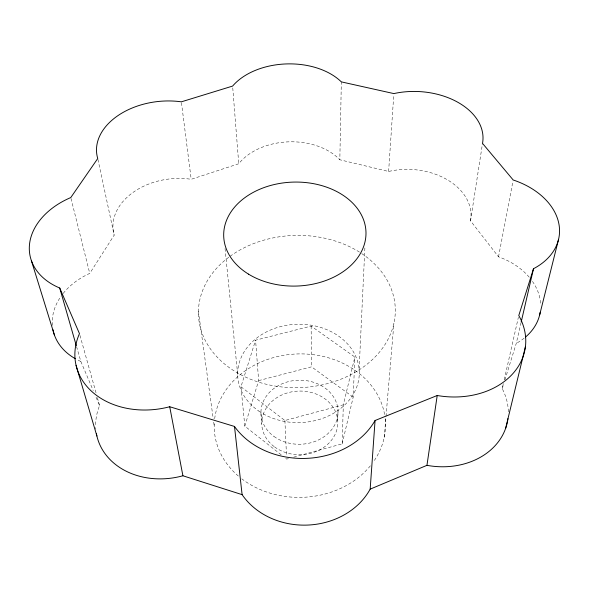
<?xml version="1.0" encoding="UTF-8"?>
<svg xmlns="http://www.w3.org/2000/svg" width="589" height="589" viewBox="0 0 589 589"><rect width="100%" height="100%" fill="white"/><g stroke="black" fill="none" stroke-linecap="round" stroke-linejoin="round"><path stroke-width="0.44" stroke-dasharray="2.94 2.21" d="M529.224 277.205A65.858 49.616 8.7 0 0 498.53 256.811L470.523 220.809A61.094 43.66 3.9 0 0 388.622 171.473L339.831 159.766L341.325 81.871M337.74 420.605L337.983 409.922M293.697 457.167L342.165 443.856L343.321 404.82L354.858 357.037L311.132 326.085L255.582 340.199L240.96 386.767L244.825 426.164L281.601 455.128M342.165 443.856L353.186 397.17L354.858 357.037M359.121 369.229L364.952 246.548M388.622 171.473L393.791 94.505M384.212 437.399L385.92 417.314M386.001 416.401L393.916 323.309M470.523 220.809L482.516 143.392M498.53 256.811L513.012 180.882M508.329 411.851A70.717 57.641 9.5 0 0 502.211 388.659L503.22 384.205M504.228 379.743L518.372 317.324M504.913 379.957L516.259 343.387L520.978 322.941M244.825 426.164L258.637 380.619L255.582 340.199M502.211 388.659L503.831 383.439M63.163 293.432A66.123 49.984 -11.8 0 1 89.756 273.399L114.185 235.129A61.271 43.866 -7.2 0 1 191.189 179.292L238.744 163.757A59.29 41.65 -1.6 0 1 339.831 159.766M288.411 458.625L286.652 459.103L285.209 457.97M240.96 386.767L284.899 420.502L343.321 404.82M258.637 380.619L311.544 366.822L353.186 397.17M76.563 346.597L80.833 361.462L93.224 390.588M96.051 397.244L99.593 405.571A70.886 58.009 -12.4 0 0 95.654 425.876M79.964 335.406L96.162 393.29M97.384 397.678L99.593 405.571M71.004 198.464L89.756 273.399M97.929 159.42L114.185 235.129M198.427 311.404L213.196 418.558M213.697 422.195L214.197 425.825M181.471 102.744L191.189 179.292M225.042 248.543L237.676 374.302M232.765 87.901L238.744 163.757M260.942 413.169L261.752 423.815M284.899 420.502L286.482 455.43M311.132 326.085L311.544 366.822M524.1 338.219A65.858 49.616 8.7 0 1 516.259 343.387M532.463 281.402A65.858 49.616 8.7 0 1 540.687 305.293M80.833 361.462A66.123 49.984 -11.8 0 1 76.872 359.555M52.347 325.371A66.123 49.984 -11.8 0 1 60.998 296.319M95.823 429.278A70.886 58.009 -12.4 0 1 95.705 427.577M361.698 253.557A98.466 76.15 -1.5 0 1 368.839 362.75A98.466 76.15 -1.5 0 1 227.428 366.27A98.466 76.15 -1.5 0 1 229.32 256.848M230.041 256.318A98.466 76.15 -1.5 0 1 359.423 252.085M385.169 418.602A85.663 71.733 -1.5 0 1 373.102 462.255M370.363 465.818A85.663 71.733 -1.5 0 1 241.814 478.857M238.324 476.03A85.663 71.733 -1.5 0 1 214.33 422.276M214.676 418.713A85.663 71.733 -1.5 0 1 299.529 353.901A85.663 71.733 -1.5 0 1 384.956 416.843M258.755 411.034A60.814 49.174 -1.5 0 0 358.215 382.099A60.814 49.174 -1.5 0 0 278.479 327.167A60.814 49.174 -1.5 0 0 258.755 411.034M273.973 436.449A38.565 32.034 -1.5 0 0 337.291 418.286A38.565 32.034 -1.5 0 0 287.233 381.959A38.565 32.034 -1.5 0 0 273.973 436.449M274.592 446.933A38.042 31.821 -1.5 0 0 337.055 428.917A38.042 31.821 -1.5 0 0 287.682 392.804A38.042 31.821 -1.5 0 0 274.592 446.933"/><path stroke-width="0.88" d="M96.382 433.519A70.886 58.009 -12.4 0 0 182.907 475.772L242.101 494.642A72.454 62.198 -1.1 0 0 307.841 525.064A72.454 62.198 -1.1 0 0 370.172 489.135L375.068 420.509L437.222 395.499A77.225 59.909 8.1 0 0 510.251 376.356A77.225 59.909 8.1 0 0 518.776 315.542L533.501 268.717A71.475 50.882 7.6 0 0 558.586 222.421A71.475 50.882 7.6 0 0 513.188 179.984L482.516 143.392A65.931 44.285 3.4 0 0 393.85 93.592L341.325 81.871A63.848 42.084 -1.6 0 0 232.618 86.075L181.353 101.831A66.137 44.514 -6.6 0 0 97.737 158.529L70.776 197.565A71.784 51.295 -10.7 0 0 29.583 243.713A71.784 51.295 -10.7 0 0 59.717 288.014L79.471 333.646A77.431 60.328 -10.9 0 0 94.424 393.746A77.431 60.328 -10.9 0 0 169.713 406.741L234.496 426.451A79.375 65.055 -1.2 0 0 306.633 458.367A79.375 65.055 -1.2 0 0 375.068 420.509M370.172 489.135L426.951 465.332L437.222 395.499M521.184 322.05L533.501 268.717M505.576 428.556L525.425 346.656M539.671 314.85L558.563 239.325M31.386 260.625L54.357 334.854M76.069 365.327L96.898 436.022M59.717 288.014L76.305 345.721M169.713 406.741L182.907 475.772M234.496 426.451L242.101 494.642M507.954 418.632A70.717 57.641 9.5 0 1 426.951 465.332M540.194 312.273A65.858 49.616 8.7 0 1 525.432 337.129M75.348 358.723A66.123 49.984 -11.8 0 1 52.958 329.73M248.536 274.143A71.173 52.009 -1.5 0 0 364.782 242.778A71.173 52.009 -1.5 0 0 271.176 185.314A71.173 52.009 -1.5 0 0 248.536 274.143"/></g></svg>
